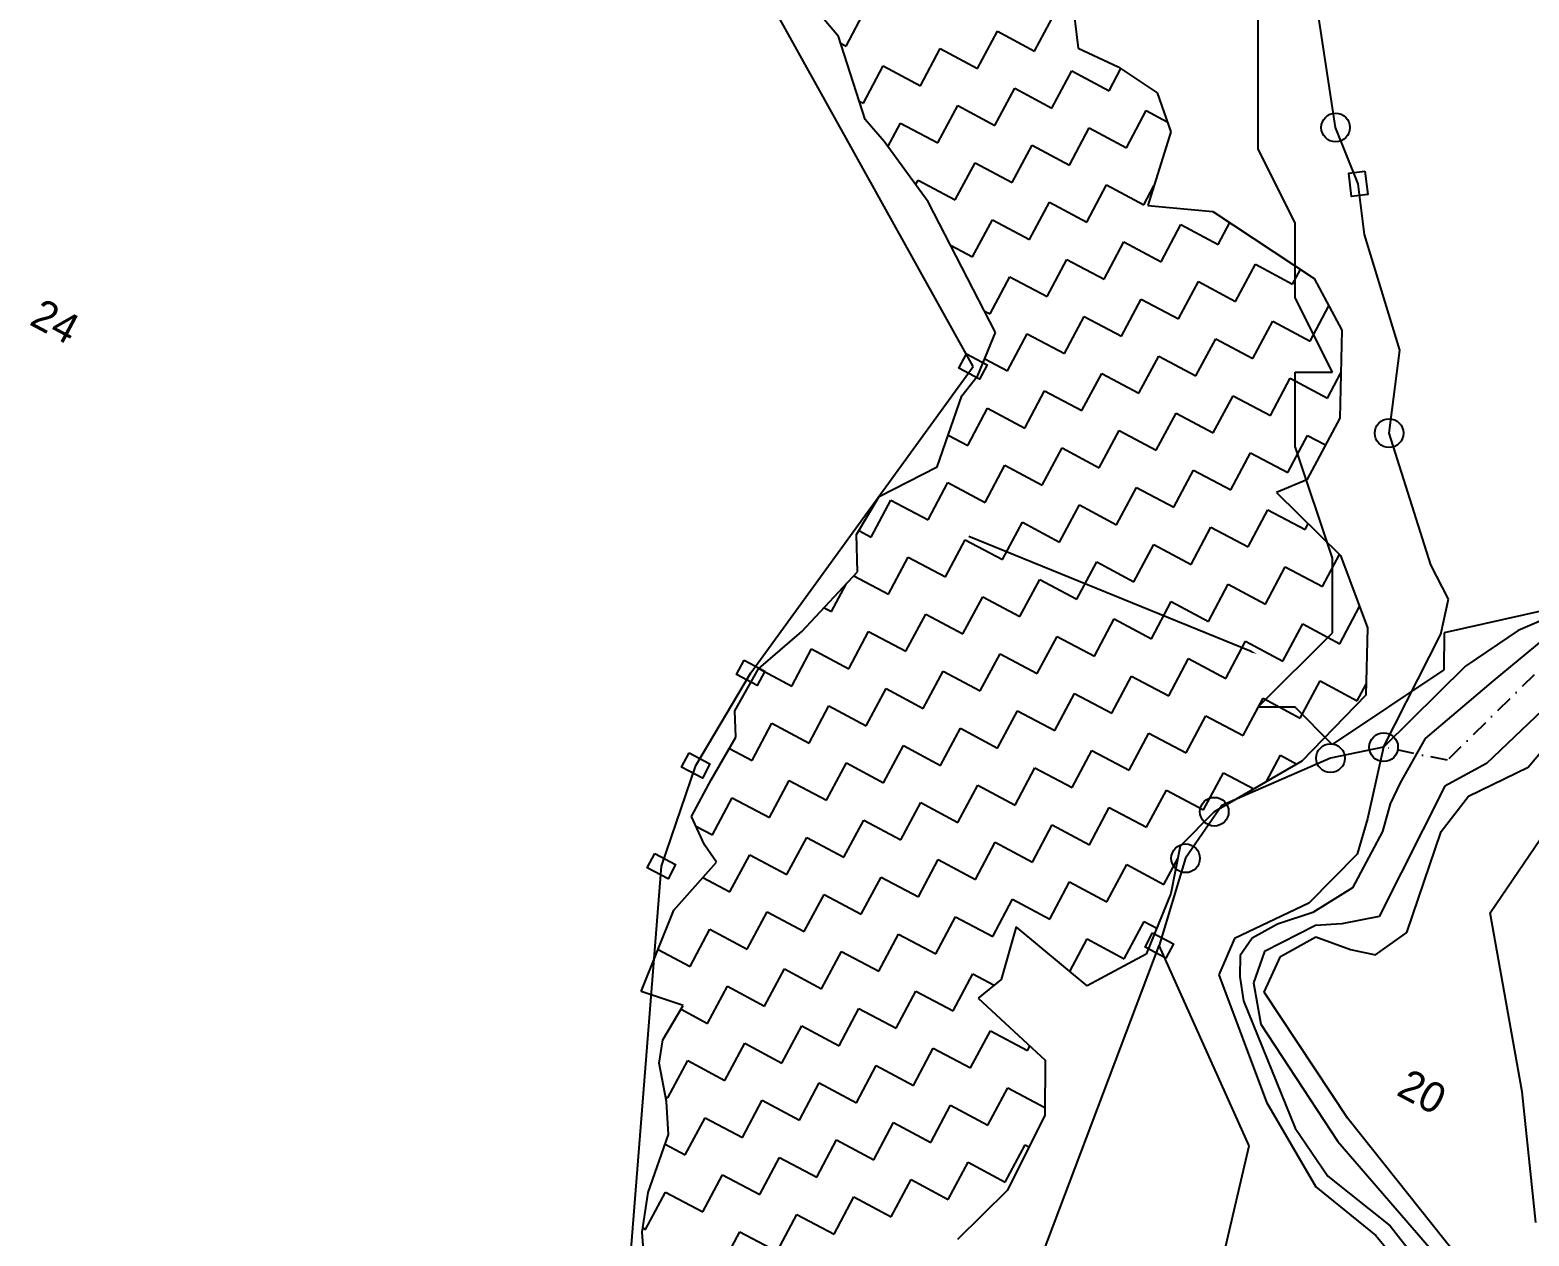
# Model space of a CAD drawing. Header units: metres. Extents: x 345339 to 348404, y 1759591 to 1762525.
# Drawn here: x 346613.5 to 347055.6, y 1761146.7 to 1761502.4 of the extents above; entities that cross this region are included whole.
import ezdxf

# ---------------------------------------------------------------- set-up
doc = ezdxf.new("R2010")
doc.units = ezdxf.units.M
doc.linetypes.add('DASHDOT', pattern=[1, 0.5, -0.25, 0, -0.25])
for name, color, linetype in [('LINE_WATER', 4, 'Continuous'), ('POLY_HATCH', 12, 'Continuous'), ('POLY_PARCEL', 6, 'Continuous'), ('POLY_WATER', 4, 'Continuous'), ('SYM_ARROW', 1, 'Continuous'), ('TEXT_PARCEL', 7, 'Continuous'), ('V_BOUND_LINE', 7, 'Continuous'), ('V_BOUND_STREAM_LINE', 7, 'DASHDOT'), ('VILLAGE BOUNDRY', 15, 'Continuous')]:
    doc.layers.add(name, color=color, linetype=linetype)
doc.styles.add('TEXT_MAP', font='')
doc.styles.get('TEXT_MAP').set_extended_font_data('Kruti Dev 050')

msp = doc.modelspace()

# ---------------------------------------------------------------- linework, layer by layer
for points in [[(347007.18, 1761460.69), (347008.04, 1761453.82), (347003.29, 1761453.22), (347002.42, 1761460.09)], [(346889.7, 1761406.84), (346895.81, 1761403.58), (346893.56, 1761399.36), (346887.45, 1761402.61)], [(346824.13, 1761316.53), (346830.24, 1761313.27), (346827.99, 1761309.05), (346821.88, 1761312.3)], [(346807.94, 1761289.2), (346814.05, 1761285.94), (346811.79, 1761281.72), (346805.68, 1761284.97)], [(346797.81, 1761259.45), (346803.92, 1761256.19), (346801.67, 1761251.97), (346795.56, 1761255.22)], [(346944.6, 1761236.07), (346950.71, 1761232.81), (346948.46, 1761228.59), (346942.35, 1761231.84)]]:
    msp.add_lwpolyline(points, close=True)
for centre in [(346998.55, 1761473.59), (347014.34, 1761383.45), (346997.05, 1761287.59), (347012.73, 1761290.82), (346962.79, 1761271.8), (346954.32, 1761258.05)]:
    msp.add_circle(centre, 4.23)
at = {"layer": 'LINE_WATER'}
for p, q in [((347059.74, 1761322.62), (347045.06, 1761310.42)), ((347045.06, 1761310.42), (347024.93, 1761293.36)), ((347067.65, 1761309.42), (347043.03, 1761286.06)), ((347024.93, 1761293.36), (347017.56, 1761280.31)), ((347043.03, 1761286.06), (347030.73, 1761279.29)), ((347030.73, 1761279.29), (347011.45, 1761240.93)), ((347017.56, 1761280.31), (347014.66, 1761274.09)), ((347014.66, 1761274.09), (347012.35, 1761265.92)), ((347012.35, 1761265.92), (347003.53, 1761249.37)), ((347003.53, 1761249.37), (346991.88, 1761242.09)), ((346981.46, 1761238.65), (346973.93, 1761234.49)), ((346992.62, 1761238.22), (346977.56, 1761230.61)), ((346991.88, 1761242.09), (346981.46, 1761238.65)), ((347000.41, 1761238.7), (346992.62, 1761238.22)), ((347011.45, 1761240.93), (347000.41, 1761238.7)), ((346973.93, 1761234.49), (346970.41, 1761229.42)), ((346970.41, 1761229.42), (346970.32, 1761223.11)), ((346977.56, 1761230.61), (346974.34, 1761221.32)), ((346970.32, 1761223.11), (346971.43, 1761215.98)), ((346974.34, 1761221.32), (346976.55, 1761209.14)), ((346971.43, 1761215.98), (346986.62, 1761178.47)), ((346976.55, 1761209.14), (346999.23, 1761174.48)), ((346986.62, 1761178.47), (346996.27, 1761164.34)), ((346999.23, 1761174.48), (347026.12, 1761143.36)), ((346996.27, 1761164.34), (347014.62, 1761149.66)), ((347014.62, 1761149.66), (347028.54, 1761132.02))]:
    msp.add_line(p, q, dxfattribs=at)
at = {"layer": 'POLY_HATCH'}
for p, q in [((346919.87, 1761519.38), (346922.67, 1761496.95)), ((346851.91, 1761500.39), (346839.12, 1761515.73)), ((346859.86, 1761475.98), (346851.91, 1761500.39)), ((346922.67, 1761496.95), (346934.48, 1761491.44)), ((346934.48, 1761491.44), (346945.93, 1761483.78)), ((346945.93, 1761483.78), (346949.93, 1761472.35)), ((346865.4, 1761469.46), (346859.86, 1761475.98)), ((346949.93, 1761472.35), (346943.14, 1761450.56)), ((346878.43, 1761451.66), (346865.4, 1761469.46)), ((346898.28, 1761413.16), (346878.43, 1761451.66)), ((346943.14, 1761450.56), (346962.4, 1761448.83)), ((346962.4, 1761448.83), (346992.24, 1761429.06)), ((346992.24, 1761429.06), (347000.43, 1761413.83)), ((346893.06, 1761400.43), (346898.28, 1761413.16)), ((347000.43, 1761413.83), (346999.76, 1761387.82)), ((346888.31, 1761394.43), (346893.06, 1761400.43)), ((346881.03, 1761373.49), (346888.31, 1761394.43)), ((346999.76, 1761387.82), (346990.11, 1761369.7)), ((346863.96, 1761364.75), (346881.03, 1761373.49)), ((346990.11, 1761369.7), (346981.13, 1761365.95)), ((346857.24, 1761353.6), (346863.96, 1761364.75)), ((346981.13, 1761365.95), (346999.96, 1761347.39)), ((346857.57, 1761342.56), (346857.24, 1761353.6)), ((346999.96, 1761347.39), (347007.99, 1761326.05)), ((346841.18, 1761324.92), (346857.57, 1761342.56)), ((346828.34, 1761313.93), (346841.18, 1761324.92)), ((347007.99, 1761326.05), (347007.49, 1761306.15)), ((346821.41, 1761301.54), (346828.34, 1761313.93)), ((347007.49, 1761306.15), (346988.61, 1761286.74)), ((346821.71, 1761293.78), (346821.41, 1761301.54)), ((346814.38, 1761281.22), (346821.71, 1761293.78)), ((346988.61, 1761286.74), (346962.79, 1761271.8)), ((346808.6, 1761270.36), (346814.38, 1761281.22)), ((346812.39, 1761262.01), (346808.6, 1761270.36)), ((346962.79, 1761271.8), (346952.73, 1761261.65)), ((346816.01, 1761256.91), (346812.39, 1761262.01)), ((346952.73, 1761261.65), (346949.92, 1761247.64)), ((346803.39, 1761242.74), (346816.01, 1761256.91)), ((346949.92, 1761247.64), (346942.72, 1761229.76)), ((346793.77, 1761218.73), (346803.39, 1761242.74)), ((346904.31, 1761237.81), (346899.93, 1761222.3)), ((346925.32, 1761220.41), (346904.31, 1761237.81)), ((346942.72, 1761229.76), (346925.32, 1761220.41)), ((346899.93, 1761222.3), (346893.14, 1761216.8)), ((346806.18, 1761214.66), (346793.77, 1761218.73)), ((346893.14, 1761216.8), (346912.9, 1761198.51)), ((346800.16, 1761204.56), (346806.18, 1761214.66)), ((346799.05, 1761197.65), (346800.16, 1761204.56)), ((346912.9, 1761198.51), (346912.79, 1761182.29)), ((346801.27, 1761186.34), (346799.05, 1761197.65)), ((346801.77, 1761176.57), (346801.27, 1761186.34)), ((346912.79, 1761182.29), (346901.81, 1761160.22)), ((346795.83, 1761159.47), (346801.77, 1761176.57)), ((346794.03, 1761147.77), (346795.83, 1761159.47)), ((346901.81, 1761160.22), (346887.03, 1761145.6)), ((346794.39, 1761142.51), (346794.03, 1761147.77))]:
    msp.add_line(p, q, dxfattribs=at)
at = {"layer": 'POLY_HATCH', "linetype": 'Continuous'}
for p, q in [((346854.18, 1761497.59), (346860.02, 1761508.57)), ((346909.77, 1761496.15), (346915.62, 1761507.13)), ((346892.95, 1761491.02), (346898.8, 1761502)), ((346898.8, 1761502), (346909.77, 1761496.15)), ((346852.53, 1761498.47), (346854.18, 1761497.59)), ((346876.13, 1761485.89), (346881.98, 1761496.87)), ((346881.98, 1761496.87), (346892.95, 1761491.02)), ((346859.31, 1761480.77), (346865.15, 1761491.74)), ((346865.15, 1761491.74), (346876.13, 1761485.89)), ((346914.9, 1761479.33), (346920.75, 1761490.3)), ((346920.75, 1761490.3), (346931.73, 1761484.45)), ((346931.73, 1761484.45), (346935.19, 1761490.96)), ((346858.09, 1761481.41), (346859.31, 1761480.77)), ((346898.08, 1761474.2), (346903.93, 1761485.17)), ((346903.93, 1761485.17), (346914.9, 1761479.33)), ((346881.26, 1761469.07), (346887.1, 1761480.05)), ((346887.1, 1761480.05), (346898.08, 1761474.2)), ((346936.85, 1761467.63), (346942.7, 1761478.61)), ((346942.7, 1761478.61), (346948.89, 1761475.31)), ((346866.54, 1761467.9), (346870.28, 1761474.92)), ((346870.28, 1761474.92), (346881.26, 1761469.07)), ((346920.03, 1761462.5), (346925.88, 1761473.48)), ((346925.88, 1761473.48), (346936.85, 1761467.63)), ((346903.21, 1761457.38), (346909.05, 1761468.35)), ((346909.05, 1761468.35), (346920.03, 1761462.5)), ((346886.38, 1761452.25), (346892.23, 1761463.22)), ((346892.23, 1761463.22), (346903.21, 1761457.38)), ((346874.7, 1761456.76), (346875.41, 1761458.1)), ((346875.41, 1761458.1), (346886.38, 1761452.25)), ((346925.16, 1761445.68), (346931.01, 1761456.66)), ((346931.01, 1761456.66), (346941.98, 1761450.81)), ((346941.98, 1761450.81), (346944.97, 1761456.41)), ((346908.33, 1761440.55), (346914.18, 1761451.53)), ((346914.18, 1761451.53), (346925.16, 1761445.68)), ((346891.51, 1761435.43), (346897.36, 1761446.4)), ((346897.36, 1761446.4), (346908.33, 1761440.55)), ((346947.11, 1761433.99), (346952.96, 1761444.96)), ((346952.96, 1761444.96), (346963.93, 1761439.11)), ((346963.93, 1761439.11), (346967.36, 1761445.55)), ((346885.02, 1761438.89), (346891.51, 1761435.43)), ((346930.29, 1761428.86), (346936.13, 1761439.83)), ((346936.13, 1761439.83), (346947.11, 1761433.99)), ((346913.46, 1761423.73), (346919.31, 1761434.71)), ((346919.31, 1761434.71), (346930.29, 1761428.86)), ((346969.06, 1761422.29), (346974.91, 1761433.27)), ((346974.91, 1761433.27), (346985.88, 1761427.42)), ((346896.64, 1761418.6), (346902.49, 1761429.58)), ((346902.49, 1761429.58), (346913.46, 1761423.73)), ((346952.24, 1761417.16), (346958.08, 1761428.14)), ((346958.08, 1761428.14), (346969.06, 1761422.29)), ((346985.88, 1761427.42), (346988.19, 1761431.74)), ((346895.04, 1761419.46), (346896.64, 1761418.6)), ((346935.41, 1761412.03), (346941.26, 1761423.01)), ((346941.26, 1761423.01), (346952.24, 1761417.16)), ((346991.01, 1761410.6), (346996.56, 1761421.02)), ((346918.59, 1761406.91), (346924.44, 1761417.88)), ((346924.44, 1761417.88), (346935.41, 1761412.03)), ((346974.19, 1761405.47), (346980.04, 1761416.44)), ((346980.04, 1761416.44), (346991.01, 1761410.6)), ((346901.77, 1761401.78), (346907.61, 1761412.75)), ((346907.61, 1761412.75), (346918.59, 1761406.91)), ((346957.36, 1761400.34), (346963.21, 1761411.31)), ((346963.21, 1761411.31), (346974.19, 1761405.47)), ((346940.54, 1761395.21), (346946.39, 1761406.19)), ((346946.39, 1761406.19), (346957.36, 1761400.34)), ((346895.07, 1761405.34), (346901.77, 1761401.78)), ((346923.72, 1761390.08), (346929.57, 1761401.06)), ((346929.57, 1761401.06), (346940.54, 1761395.21)), ((346979.32, 1761388.64), (346985.16, 1761399.62)), ((346985.16, 1761399.62), (346996.14, 1761393.77)), ((346996.14, 1761393.77), (347000.11, 1761401.22)), ((346906.9, 1761384.96), (346912.74, 1761395.93)), ((346912.74, 1761395.93), (346923.72, 1761390.08)), ((346962.49, 1761383.52), (346968.34, 1761394.49)), ((346968.34, 1761394.49), (346979.32, 1761388.64)), ((346890.07, 1761379.83), (346895.92, 1761390.8)), ((346895.92, 1761390.8), (346906.9, 1761384.96)), ((346945.67, 1761378.39), (346951.52, 1761389.36)), ((346951.52, 1761389.36), (346962.49, 1761383.52)), ((346928.85, 1761373.26), (346934.69, 1761384.24)), ((346934.69, 1761384.24), (346945.67, 1761378.39)), ((346884.3, 1761382.9), (346890.07, 1761379.83)), ((346984.44, 1761371.82), (346990.29, 1761382.8)), ((346990.29, 1761382.8), (346995.58, 1761379.98)), ((346912.02, 1761368.13), (346917.87, 1761379.11)), ((346917.87, 1761379.11), (346928.85, 1761373.26)), ((346967.62, 1761366.69), (346973.47, 1761377.67)), ((346973.47, 1761377.67), (346984.44, 1761371.82)), ((346895.2, 1761363.01), (346901.05, 1761373.98)), ((346901.05, 1761373.98), (346912.02, 1761368.13)), ((346950.8, 1761361.57), (346956.64, 1761372.54)), ((346956.64, 1761372.54), (346967.62, 1761366.69)), ((346878.38, 1761357.88), (346884.22, 1761368.85)), ((346884.22, 1761368.85), (346895.2, 1761363.01)), ((346933.97, 1761356.44), (346939.82, 1761367.41)), ((346939.82, 1761367.41), (346950.8, 1761361.57)), ((346861.55, 1761352.75), (346867.4, 1761363.72)), ((346867.4, 1761363.72), (346878.38, 1761357.88)), ((346917.15, 1761351.31), (346923, 1761362.29)), ((346923, 1761362.29), (346933.97, 1761356.44)), ((346972.75, 1761349.87), (346978.6, 1761360.85)), ((346978.6, 1761360.85), (346989.57, 1761355)), ((346857.9, 1761354.7), (346861.55, 1761352.75)), ((346900.33, 1761346.18), (346906.18, 1761357.16)), ((346906.18, 1761357.16), (346917.15, 1761351.31)), ((346955.92, 1761344.74), (346961.77, 1761355.72)), ((346961.77, 1761355.72), (346972.75, 1761349.87)), ((346989.57, 1761355), (346990.49, 1761356.72)), ((346883.5, 1761341.05), (346889.35, 1761352.03)), ((346889.35, 1761352.03), (346900.33, 1761346.18)), ((346939.1, 1761339.61), (346944.95, 1761350.59)), ((346944.95, 1761350.59), (346955.92, 1761344.74)), ((346866.68, 1761335.93), (346872.53, 1761346.9)), ((346872.53, 1761346.9), (346883.5, 1761341.05)), ((346922.28, 1761334.49), (346928.13, 1761345.46)), ((346928.13, 1761345.46), (346939.1, 1761339.61)), ((346994.7, 1761338.17), (346999.73, 1761347.61)), ((346856.46, 1761341.37), (346866.68, 1761335.93)), ((346905.46, 1761329.36), (346911.3, 1761340.33)), ((346911.3, 1761340.33), (346922.28, 1761334.49)), ((346977.88, 1761333.05), (346983.72, 1761344.02)), ((346983.72, 1761344.02), (346994.7, 1761338.17)), ((346849.86, 1761330.8), (346854.19, 1761338.93)), ((346961.05, 1761327.92), (346966.9, 1761338.89)), ((346966.9, 1761338.89), (346977.88, 1761333.05)), ((346847.7, 1761331.95), (346849.86, 1761330.8)), ((346888.63, 1761324.23), (346894.48, 1761335.21)), ((346894.48, 1761335.21), (346905.46, 1761329.36)), ((346944.23, 1761322.79), (346950.08, 1761333.77)), ((346950.08, 1761333.77), (346961.05, 1761327.92)), ((346999.83, 1761321.35), (347005.65, 1761332.28)), ((346871.81, 1761319.1), (346877.66, 1761330.08)), ((346877.66, 1761330.08), (346888.63, 1761324.23)), ((346927.41, 1761317.66), (346933.25, 1761328.64)), ((346933.25, 1761328.64), (346944.23, 1761322.79)), ((346983, 1761316.22), (346988.85, 1761327.2)), ((346988.85, 1761327.2), (346999.83, 1761321.35)), ((346854.99, 1761313.98), (346860.83, 1761324.95)), ((346860.83, 1761324.95), (346871.81, 1761319.1)), ((346910.58, 1761312.54), (346916.43, 1761323.51)), ((346916.43, 1761323.51), (346927.41, 1761317.66)), ((346966.18, 1761311.1), (346972.03, 1761322.07)), ((346972.03, 1761322.07), (346983, 1761316.22)), ((346838.16, 1761308.85), (346844.01, 1761319.82)), ((346844.01, 1761319.82), (346854.99, 1761313.98)), ((346893.76, 1761307.41), (346899.61, 1761318.38)), ((346899.61, 1761318.38), (346910.58, 1761312.54)), ((346828.45, 1761314.02), (346838.16, 1761308.85)), ((346876.94, 1761302.28), (346882.78, 1761313.26)), ((346882.78, 1761313.26), (346893.76, 1761307.41)), ((346949.36, 1761305.97), (346955.21, 1761316.94)), ((346955.21, 1761316.94), (346966.18, 1761311.1)), ((346932.53, 1761300.84), (346938.38, 1761311.82)), ((346938.38, 1761311.82), (346949.36, 1761305.97)), ((346988.13, 1761299.4), (346993.98, 1761310.38)), ((346993.98, 1761310.38), (347004.95, 1761304.53)), ((347004.95, 1761304.53), (347007.57, 1761309.44)), ((346860.11, 1761297.15), (346865.96, 1761308.13)), ((346865.96, 1761308.13), (346876.94, 1761302.28)), ((346915.71, 1761295.71), (346921.56, 1761306.69)), ((346921.56, 1761306.69), (346932.53, 1761300.84)), ((346971.31, 1761294.27), (346977.16, 1761305.25)), ((346977.16, 1761305.25), (346988.13, 1761299.4)), ((346843.29, 1761292.02), (346849.14, 1761303)), ((346849.14, 1761303), (346860.11, 1761297.15)), ((346898.89, 1761290.58), (346904.74, 1761301.56)), ((346904.74, 1761301.56), (346915.71, 1761295.71)), ((346954.49, 1761289.15), (346960.33, 1761300.12)), ((346960.33, 1761300.12), (346971.31, 1761294.27)), ((346826.47, 1761286.9), (346832.32, 1761297.87)), ((346832.32, 1761297.87), (346843.29, 1761292.02)), ((346882.07, 1761285.46), (346887.91, 1761296.43)), ((346887.91, 1761296.43), (346898.89, 1761290.58)), ((346865.24, 1761280.33), (346871.09, 1761291.3)), ((346871.09, 1761291.3), (346882.07, 1761285.46)), ((346937.66, 1761284.02), (346943.51, 1761294.99)), ((346943.51, 1761294.99), (346954.49, 1761289.15)), ((346819.77, 1761290.46), (346826.47, 1761286.9)), ((346920.84, 1761278.89), (346926.69, 1761289.87)), ((346926.69, 1761289.87), (346937.66, 1761284.02)), ((346978.17, 1761280.7), (346982.28, 1761288.43)), ((346982.28, 1761288.43), (346987.09, 1761285.86)), ((346848.42, 1761275.2), (346854.27, 1761286.18)), ((346854.27, 1761286.18), (346865.24, 1761280.33)), ((346904.02, 1761273.76), (346909.86, 1761284.74)), ((346909.86, 1761284.74), (346920.84, 1761278.89)), ((346959.61, 1761272.32), (346965.46, 1761283.3)), ((346965.46, 1761283.3), (346974.41, 1761278.53)), ((346831.6, 1761270.07), (346837.44, 1761281.05)), ((346837.44, 1761281.05), (346848.42, 1761275.2)), ((346887.19, 1761268.63), (346893.04, 1761279.61)), ((346893.04, 1761279.61), (346904.02, 1761273.76)), ((346942.79, 1761267.19), (346948.64, 1761278.17)), ((346948.64, 1761278.17), (346959.61, 1761272.32)), ((346814.77, 1761264.95), (346820.62, 1761275.92)), ((346820.62, 1761275.92), (346831.6, 1761270.07)), ((346870.37, 1761263.51), (346876.22, 1761274.48)), ((346876.22, 1761274.48), (346887.19, 1761268.63)), ((346853.55, 1761258.38), (346859.39, 1761269.35)), ((346859.39, 1761269.35), (346870.37, 1761263.51)), ((346925.97, 1761262.07), (346931.81, 1761273.04)), ((346931.81, 1761273.04), (346942.79, 1761267.19)), ((346809.87, 1761267.56), (346814.77, 1761264.95)), ((346909.14, 1761256.94), (346914.99, 1761267.91)), ((346914.99, 1761267.91), (346925.97, 1761262.07)), ((346836.72, 1761253.25), (346842.57, 1761264.23)), ((346842.57, 1761264.23), (346853.55, 1761258.38)), ((346892.32, 1761251.81), (346898.17, 1761262.79)), ((346898.17, 1761262.79), (346909.14, 1761256.94)), ((346819.9, 1761248.12), (346825.75, 1761259.1)), ((346825.75, 1761259.1), (346836.72, 1761253.25)), ((346875.5, 1761246.68), (346881.35, 1761257.66)), ((346881.35, 1761257.66), (346892.32, 1761251.81)), ((346931.09, 1761245.24), (346936.94, 1761256.22)), ((346936.94, 1761256.22), (346947.92, 1761250.37)), ((346947.92, 1761250.37), (346952, 1761258.03)), ((346811.95, 1761252.36), (346819.9, 1761248.12)), ((346858.67, 1761241.56), (346864.52, 1761252.53)), ((346864.52, 1761252.53), (346875.5, 1761246.68)), ((346841.85, 1761236.43), (346847.7, 1761247.4)), ((346847.7, 1761247.4), (346858.67, 1761241.56)), ((346914.27, 1761240.12), (346920.12, 1761251.09)), ((346920.12, 1761251.09), (346931.09, 1761245.24)), ((346897.45, 1761234.99), (346903.3, 1761245.96)), ((346903.3, 1761245.96), (346914.27, 1761240.12)), ((346825.03, 1761231.3), (346830.88, 1761242.27)), ((346830.88, 1761242.27), (346841.85, 1761236.43)), ((346880.63, 1761229.86), (346886.47, 1761240.84)), ((346886.47, 1761240.84), (346897.45, 1761234.99)), ((346936.22, 1761228.42), (346942.07, 1761239.4)), ((346942.07, 1761239.4), (346945.8, 1761237.41)), ((346808.21, 1761226.17), (346814.05, 1761237.15)), ((346814.05, 1761237.15), (346825.03, 1761231.3)), ((346863.8, 1761224.73), (346869.65, 1761235.71)), ((346869.65, 1761235.71), (346880.63, 1761229.86)), ((346920.15, 1761224.7), (346925.25, 1761234.27)), ((346925.25, 1761234.27), (346936.22, 1761228.42)), ((346798.77, 1761231.2), (346808.21, 1761226.17)), ((346846.98, 1761219.6), (346852.83, 1761230.58)), ((346852.83, 1761230.58), (346863.8, 1761224.73)), ((346830.16, 1761214.48), (346836, 1761225.45)), ((346836, 1761225.45), (346846.98, 1761219.6)), ((346813.33, 1761209.35), (346819.18, 1761220.32)), ((346819.18, 1761220.32), (346830.16, 1761214.48)), ((346885.75, 1761213.04), (346891.6, 1761224.01)), ((346891.6, 1761224.01), (346897.9, 1761220.66)), ((346868.93, 1761207.91), (346874.78, 1761218.88)), ((346874.78, 1761218.88), (346885.75, 1761213.04)), ((346805.5, 1761213.52), (346813.33, 1761209.35)), ((346852.11, 1761202.78), (346857.95, 1761213.76)), ((346857.95, 1761213.76), (346868.93, 1761207.91)), ((346835.28, 1761197.65), (346841.13, 1761208.63)), ((346841.13, 1761208.63), (346852.11, 1761202.78)), ((346890.88, 1761196.21), (346896.73, 1761207.19)), ((346896.73, 1761207.19), (346907.7, 1761201.34)), ((346818.46, 1761192.53), (346824.31, 1761203.5)), ((346824.31, 1761203.5), (346835.28, 1761197.65)), ((346907.7, 1761201.34), (346908.41, 1761202.67)), ((346801.64, 1761187.4), (346807.49, 1761198.37)), ((346807.49, 1761198.37), (346818.46, 1761192.53)), ((346874.06, 1761191.09), (346879.91, 1761202.06)), ((346879.91, 1761202.06), (346890.88, 1761196.21)), ((346857.24, 1761185.96), (346863.08, 1761196.93)), ((346863.08, 1761196.93), (346874.06, 1761191.09)), ((346840.41, 1761180.83), (346846.26, 1761191.81)), ((346846.26, 1761191.81), (346857.24, 1761185.96)), ((346896.01, 1761179.39), (346901.86, 1761190.37)), ((346901.86, 1761190.37), (346912.8, 1761184.53)), ((346800.99, 1761187.74), (346801.64, 1761187.4)), ((346823.59, 1761175.7), (346829.44, 1761186.68)), ((346829.44, 1761186.68), (346840.41, 1761180.83)), ((346879.19, 1761174.26), (346885.03, 1761185.24)), ((346885.03, 1761185.24), (346896.01, 1761179.39)), ((346806.77, 1761170.57), (346812.61, 1761181.55)), ((346812.61, 1761181.55), (346823.59, 1761175.7)), ((346862.36, 1761169.14), (346868.21, 1761180.11)), ((346868.21, 1761180.11), (346879.19, 1761174.26)), ((346800.79, 1761173.76), (346806.77, 1761170.57)), ((346845.54, 1761164.01), (346851.39, 1761174.98)), ((346851.39, 1761174.98), (346862.36, 1761169.14)), ((346901.14, 1761162.57), (346906.98, 1761173.54)), ((346906.98, 1761173.54), (346908.13, 1761172.93)), ((346828.72, 1761158.88), (346834.56, 1761169.85)), ((346834.56, 1761169.85), (346845.54, 1761164.01)), ((346884.31, 1761157.44), (346890.16, 1761168.42)), ((346890.16, 1761168.42), (346901.14, 1761162.57)), ((346811.89, 1761153.75), (346817.74, 1761164.73)), ((346817.74, 1761164.73), (346828.72, 1761158.88)), ((346867.49, 1761152.31), (346873.34, 1761163.29)), ((346873.34, 1761163.29), (346884.31, 1761157.44)), ((346795.07, 1761148.62), (346800.92, 1761159.6)), ((346800.92, 1761159.6), (346811.89, 1761153.75)), ((346850.67, 1761147.18), (346856.52, 1761158.16)), ((346856.52, 1761158.16), (346867.49, 1761152.31)), ((346833.84, 1761142.06), (346839.69, 1761153.03)), ((346839.69, 1761153.03), (346850.67, 1761147.18)), ((346794.23, 1761149.07), (346795.07, 1761148.62)), ((346817.02, 1761136.93), (346822.87, 1761147.9)), ((346822.87, 1761147.9), (346833.84, 1761142.06))]:
    msp.add_line(p, q, dxfattribs=at)
at = {"layer": 'POLY_PARCEL'}
for p, q in [((346891.63, 1761403.1), (346826.75, 1761519.78)), ((346826.06, 1761312.79), (346891.63, 1761403.1)), ((346809.86, 1761285.46), (346826.06, 1761312.79)), ((346997.05, 1761287.59), (346965.05, 1761273.59)), ((347012.73, 1761290.82), (346997.05, 1761287.59)), ((346799.74, 1761255.71), (346809.86, 1761285.46)), ((346965.05, 1761273.59), (346954.32, 1761258.05)), ((347044.15, 1761241.99), (347066.96, 1761275.6)), ((346789.04, 1761120.5), (346799.74, 1761255.71)), ((346954.32, 1761258.05), (346946.53, 1761232.33)), ((347053.58, 1761189.2), (347044.15, 1761241.99)), ((346840.94, 1760952.91), (346946.53, 1761232.33)), ((346973.11, 1761173.21), (346946.53, 1761232.33)), ((347057.64, 1761150.62), (347053.58, 1761189.2)), ((346942.61, 1761043.77), (346973.11, 1761173.21))]:
    msp.add_line(p, q, dxfattribs=at)
at = {"layer": 'POLY_WATER'}
for p, q in [((347086.32, 1761339.88), (347052.36, 1761325.28)), ((347052.36, 1761325.28), (347036.91, 1761314.72)), ((347036.91, 1761314.72), (347012.73, 1761290.82)), ((347055.37, 1761284.93), (347069.03, 1761301.35)), ((347012.73, 1761290.82), (347007.99, 1761269.65)), ((347037.72, 1761276.36), (347055.37, 1761284.93)), ((347029.7, 1761265.92), (347037.72, 1761276.36)), ((347007.99, 1761269.65), (347004.93, 1761259.3)), ((347019.58, 1761236.17), (347029.7, 1761265.92)), ((347004.93, 1761259.3), (346990.67, 1761244.83)), ((346990.67, 1761244.83), (346968.77, 1761234.43)), ((346968.77, 1761234.43), (346964.12, 1761223.71)), ((346982.26, 1761229.08), (346992.74, 1761234.93)), ((346992.74, 1761234.93), (347002.98, 1761231.12)), ((347010.37, 1761229.63), (347019.58, 1761236.17)), ((347002.98, 1761231.12), (347010.37, 1761229.63)), ((346977.47, 1761218.55), (346982.26, 1761229.08)), ((346964.12, 1761223.71), (346978.19, 1761186.09)), ((347002.12, 1761181.27), (346977.47, 1761218.55)), ((346978.19, 1761186.09), (346992.73, 1761161.18)), ((347045.31, 1761127.21), (347002.12, 1761181.27)), ((346992.73, 1761161.18), (347010.45, 1761146.84)), ((347010.45, 1761146.84), (347027.37, 1761126.38))]:
    msp.add_line(p, q, dxfattribs=at)
at = {"layer": 'SYM_ARROW', "extrusion": (0, 0, -1)}
msp.add_lwpolyline([(-346973.65, 1761319.02), (-346890.38, 1761353)], dxfattribs=at)
msp.add_solid([(-346973.53, 1761318.74), (-346975.31, 1761318.34), (-346973.76, 1761319.3)], dxfattribs=at)
at = {"layer": 'V_BOUND_LINE'}
for p, q in [((346998.55, 1761473.59), (346976.14, 1761620.38)), ((347005.23, 1761456.95), (346998.55, 1761473.59)), ((347007.11, 1761442.06), (347005.23, 1761456.95)), ((347017.54, 1761407.89), (347007.11, 1761442.06)), ((347014.34, 1761383.45), (347017.54, 1761407.89)), ((347026.6, 1761344.59), (347014.34, 1761383.45)), ((347031.83, 1761334.44), (347026.6, 1761344.59)), ((347029.63, 1761324.17), (347031.83, 1761334.44)), ((347012.73, 1761290.82), (347029.63, 1761324.17))]:
    msp.add_line(p, q, dxfattribs=at)
at = {"layer": 'V_BOUND_STREAM_LINE', "ltscale": 10}
for p, q in [((347057.11, 1761312.19), (347031.54, 1761286.99)), ((347031.54, 1761286.99), (347012.73, 1761290.82))]:
    msp.add_line(p, q, dxfattribs=at)
at = {"layer": 'VILLAGE BOUNDRY', "ltscale": 0.1}
for p, q in [((346975.68, 1761467.33), (346975.7, 1761522.22)), ((346986.67, 1761445.36), (346975.68, 1761467.33)), ((346986.67, 1761423.39), (346986.67, 1761445.36)), ((346997.62, 1761401.46), (346986.67, 1761423.39)), ((346986.65, 1761379.5), (346986.66, 1761401.46)), ((346986.66, 1761401.46), (346997.62, 1761401.46)), ((346997.6, 1761346.56), (346986.65, 1761379.5)), ((346997.6, 1761324.6), (346997.6, 1761346.56)), ((347129.36, 1761346.51), (347030.53, 1761324.59)), ((346975.62, 1761302.64), (346997.6, 1761324.6)), ((347030.53, 1761324.59), (347030.52, 1761313.62)), ((347030.52, 1761313.62), (346997.57, 1761291.65)), ((346986.62, 1761302.64), (346975.62, 1761302.64)), ((346997.57, 1761291.65), (346986.62, 1761302.64))]:
    msp.add_line(p, q, dxfattribs=at)

# ---------------------------------------------------------------- texts
at = {"layer": 'TEXT_PARCEL', "style": 'TEXT_MAP'}
for s, p in [('24', (346612.96, 1761415.63)), ('20', (347016.13, 1761188.43))]:
    msp.add_text(s, height=8.954, rotation=331.9517, dxfattribs=at).set_placement(p)

doc.saveas('drawing.dxf')
